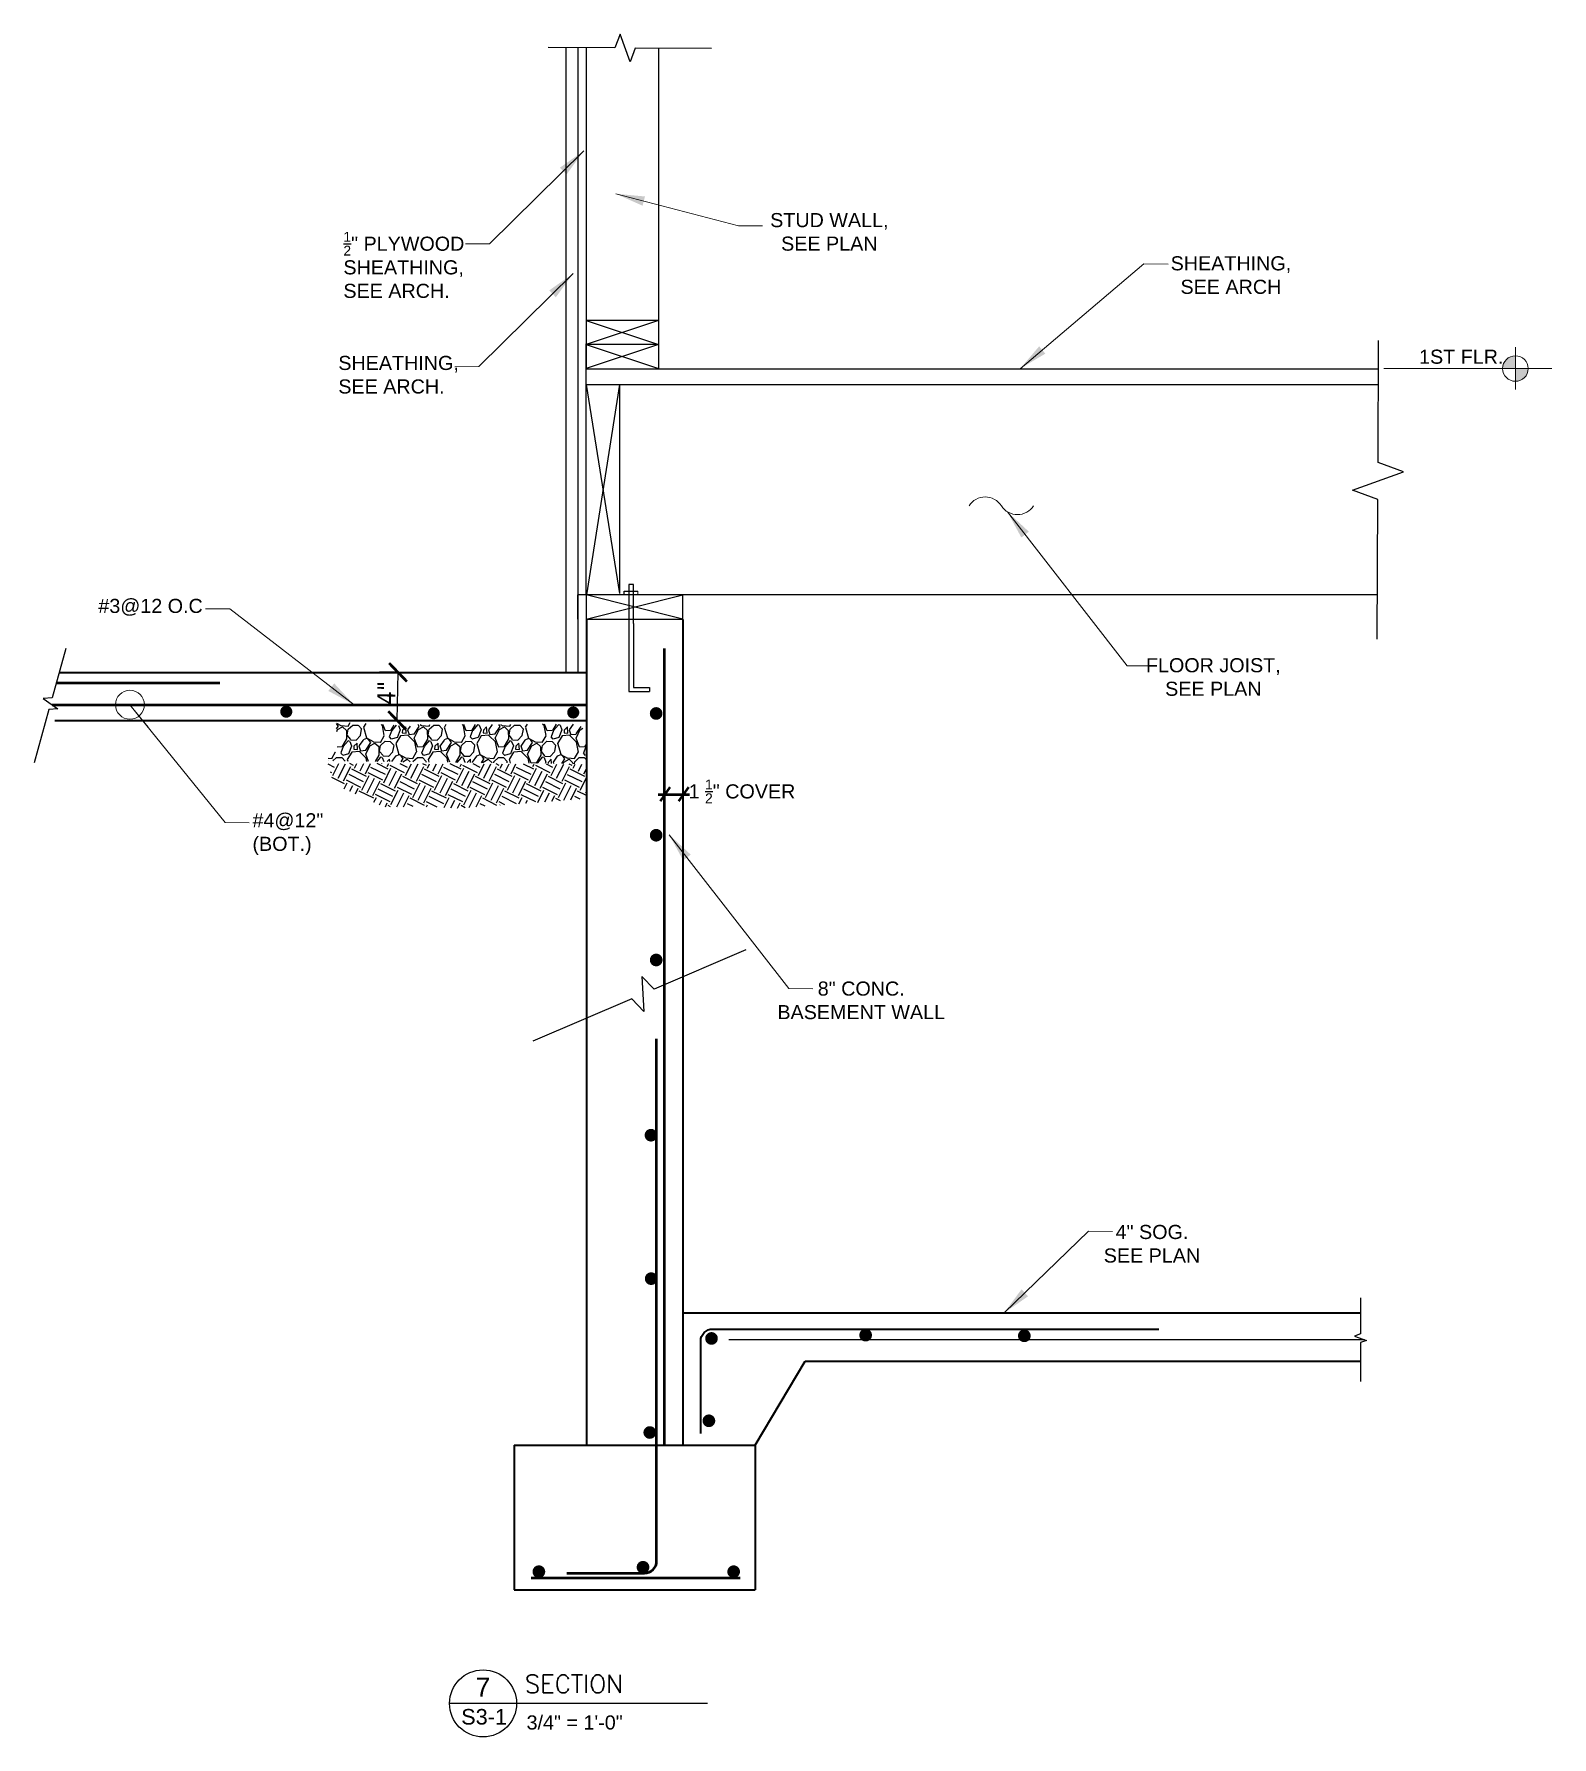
# Model space of a CAD drawing. Extents: x 4834 to 83801, y -13735 to 32221.
# Drawn here: x 12260.4 to 12386.3, y -4404.2 to -4263 of the extents above; entities that cross this region are included whole.
import ezdxf
from ezdxf.enums import TextEntityAlignment as Align

# ---------------------------------------------------------------- set-up
doc = ezdxf.new("R2010")
doc.units = 0
doc.header["$LTSCALE"] = 8
doc.header["$MEASUREMENT"] = 0
doc.layers.get('0').update_dxf_attribs({"lineweight": 9})
doc.layers.get('DefPoints').update_dxf_attribs({"color": 17})
for name, color, linetype in [('A-TEXT', 6, 'Continuous'), ('ANNSXTEXT', 2, 'Continuous'), ('AUDIT_I_011120114236-1', 7, 'Continuous'), ('E.O.S', 10, 'Continuous'), ('S-ANNO-PATT', 101, 'Continuous'), ('S-BAR', 6, 'Continuous'), ('S-DIM', 3, 'Continuous'), ('S-SECT-CCON', 4, 'Continuous'), ('S-SECT-CONC', 193, 'Continuous'), ('S-SECT-MISC', 134, 'Continuous')]:
    doc.layers.add(name, color=color, linetype=linetype)
for name, color, linetype, lineweight in [('A-Wall-New', 1, 'Continuous', 50), ('DIM_DA', 4, 'Continuous', 25), ('TEXT', 6, 'Continuous', 25)]:
    doc.layers.add(name, color=color, linetype=linetype, lineweight=lineweight)
doc.styles.add('ANNDTTEXT', font='romans.shx')
doc.styles.add('Arial', font='arial.ttf')
doc.styles.add('ROOMS', font='arial.ttf', dxfattribs={"height": 8})
doc.styles.get("Standard").update_dxf_attribs({"font": 'stylu.ttf'})
doc.styles.add('TAHOMA 48', font='tahoma.ttf')
doc.linetypes.add('WWF', pattern='A,0.5,-0.28,["X",Standard,S=0.125,R=0,X=-0.125,Y=-0.0625],-0.12', length=0.9)
doc.dimstyles.new('arch1-12', dxfattribs={"dimtxt": 1.5, "dimasz": 1.5, "dimexe": 1.5, "dimexo": 1.5, "dimgap": 1.5, "dimtad": 1, "dimdec": 4, "dimzin": 3, "dimdsep": 46, "dimlunit": 4, "dimtxsty": 'Standard', "dimblk": 'ARCHTICK', "dimcen": 1.5, "dimadec": 0, "dimazin": 0, "dimtfac": 1, "dimtdec": 4, "dimtmove": 1, "dimatfit": 2, "dimfxl": 1, "dimtolj": 1, "dimtzin": 0, "dimarcsym": 0})
doc.dimstyles.new('Forum 24', dxfattribs={"dimscale": 24, "dimtxt": 0.1875, "dimasz": 0.09375, "dimexe": 0.0625, "dimexo": 0.0625, "dimgap": 0.125, "dimtad": 1, "dimdec": 4, "dimrnd": 1, "dimzin": 7, "dimdsep": 46, "dimlunit": 4, "dimtxsty": 'Standard', "dimblk": 'OBLIQUE', "dimblk1": 'DIMTICK', "dimblk2": 'OBLIQUE', "dimcen": -0.0625, "dimdle": 0.125, "dimclrd": 256, "dimclre": 256, "dimclrt": 256, "dimadec": 0, "dimazin": 0, "dimtfac": 1, "dimtdec": 4, "dimtmove": 1, "dimatfit": 3, "dimfxl": 0.0625, "dimtvp": 1.2, "dimfrac": 2, "dimtolj": 1, "dimtzin": 7, "dimlwd": 13, "dimarcsym": 0})

# ---------------------------------------------------------------- blocks, each defined once
blk = doc.blocks.new('_Oblique')
at = {"color": 0, "linetype": 'ByBlock', "lineweight": -2}
blk.add_line((-0.5, -0.5), (0.5, 0.5), dxfattribs=at)
blk = doc.blocks.new('DIMTICK')
for p, q in [((0, 1), (0, -1)), ((-1, 0), (1, 0))]:
    blk.add_line(p, q)
at = {"const_width": 0.141}
blk.add_lwpolyline([(0.707, 0.707), (-0.707, -0.707)], dxfattribs=at)
blk = doc.blocks.new('_ArchTick')
at = {"color": 0, "linetype": 'ByBlock', "const_width": 0.15}
blk.add_lwpolyline([(-0.5, -0.5), (0.5, 0.5)], dxfattribs=at)
blk = doc.blocks.new('*D2742')
at = {"layer": 'A-TEXT', "color": 0, "lineweight": -2, "transparency": 16777216}
for p, q in [((12292, -4315.93), (12289.09, -4315.88)), ((12290.52, -4319.9), (12290.59, -4315.91)), ((12292, -4319.93), (12289.02, -4319.88))]:
    blk.add_line(p, q, dxfattribs=at)
at = {"layer": 'DefPoints', "color": 0, "transparency": 16777216}
for p in [(12290.59, -4315.91), (12293.5, -4315.95), (12293.5, -4319.95)]:
    blk.add_point(p, dxfattribs=at)
at = {"layer": 'A-TEXT', "color": 0, "lineweight": -2, "transparency": 16777216, "xscale": 1.5, "yscale": 1.5, "zscale": 1.5}
for p, rotation in [((12290.59, -4315.91), 89.02474909010994), ((12290.52, -4319.9), 269.0247490901099)]:
    blk.add_blockref('_ArchTick', p, dxfattribs=dict(at, rotation=rotation))
at = {"layer": 'A-TEXT', "color": 0, "transparency": 16777216, "insert": (12289.62, -4317.61), "char_height": 1.5, "attachment_point": 5, "rotation": 89.0247, "style": 'TAHOMA 48'}
blk.add_mtext('\\A1;4"', dxfattribs=at)

msp = doc.modelspace()

# ---------------------------------------------------------------- hatches: boundary and pattern name
at = {"ltscale": 2}
h = msp.add_hatch(color=0, dxfattribs=at)
h.paths.add_polyline_path([(12383.24015, -4289.66281, 0.414213562), (12382.18175, -4290.72121), (12383.24015, -4290.72121)])
h.paths.add_polyline_path([(12384.29855, -4290.72121), (12383.24015, -4290.72121), (12383.24015, -4291.77961, 0.414213562)])
at = {"layer": 'S-ANNO-PATT', "transparency": 33554559}
h = msp.add_hatch(dxfattribs=at)
h.set_pattern_fill('GRAVEL', color=256, scale=3, angle=63.4203233)
h.set_pattern_definition([(291.433111, (10840.50033, -3490.81056), (13.407845635, -33.544443287), [0.403608, -39.957264]), (248.390064, (10840.64781, -3491.18625), (13.424969221, 33.537593852), [0.692604, -68.5677743]), (195.93077, (10840.39274, -3491.83018), (42.935586015, 12.06380759), [0.488364, -48.348098]), (330.694012, (10840.53996, -3493.2121), (-52.316454591, 29.529452739), [0.630714, -62.440674]), (356.253977, (10841.08996, -3493.52082), (-38.906896597, 2.693213166), [0.618465, -61.2281194]), (60.694012, (10841.7071, -3493.56123), (-29.529452739, -52.316454591), [0.630714, -62.440674]), (101.114564, (10842.01582, -3493.01123), (9.379156217, -48.3014640425), [0.834087, -82.5745456]), (135.675652, (10841.85503, -3492.19279), (-49.628378501, 48.3117381945), [0.787464, -77.9589645]), (184.849889, (10841.29168, -3491.64258), (-45.61681267, -4.01327819), [0.63285, -62.6522193]), (238.656682, (10840.6611, -3491.69608), (17.448521563, 28.170003466), [0.722496, -35.4022877]), (285.817761, (10840.28528, -3492.31314), (13.4044209173, -46.960850715), [0.934344, -92.500125]), (202.234398, (10841.8957, -3490.56942), (-25.493913887, -10.72661898), [0.318903, -31.5715344]), (234.889558, (10841.6005, -3490.69009), (22.816111949, 32.193555808), [0.606711, -60.064534]), (288.42032, (10841.2516, -3491.1864), (2.682939, -1.3423257), [0.424263, -3.8183777]), (266.618914, (10840.83564, -3491.21313), (1.3457504, 16.09934644), [0.228474, -22.6188453]), (355.221733, (10840.82216, -3491.4412), (-9.39114273, 1.34403804), [0.323109, -15.8323854]), (94.38408, (10841.14415, -3491.4681), (-1.33890097, 10.73346841), [0.524787, -16.9680687]), (224.985374, (10841.104, -3490.9449), (5.3675904, 4.02355234), [0.379473, -9.10736]), (79.809864, (10840.04361, -3492.99731), (5.374439821, 30.856367197), [0.5316, -52.6285354]), (133.766499, (10840.13766, -3492.4741), (24.143026407, -25.497338604), [0.445983, -44.152223]), (356.618914, (10840.56744, -3490.6764), (-16.09934644, 1.3457504), [0.456945, -22.3903743]), (47.030783, (10841.0236, -3490.70336), (-21.472073904, -22.80241308), [0.5316, -52.6285354]), (42.864278, (10841.70703, -3493.82956), (-12.07750646, -10.7300437), [0.51264, -25.119371]), (358.195464, (10842.08278, -3493.48083), (-36.223957584, 1.35088748), [0.429534, -42.523929]), (130.221733, (10843.2638, -3491.9919), (-10.7300437, 12.07750646), [0.456945, -22.3903743]), (80.774348, (10842.96873, -3491.643), (-6.718477866, -40.247509925), [0.502893, -49.786271]), (132.864278, (10842.60607, -3493.30655), (10.7300437, -12.07750646), [0.25632, -25.375691]), (164.730256, (10843.18327, -3492.1529), (-12.07408174, 2.68636373), [0.15297, -15.1440885]), (229.38408, (10843.0357, -3492.1126), (6.70991607, 6.70649136), [0.618465, -11.750852]), (249.429329, (10842.63308, -3492.58207), (10.740317849, 28.171715825), [0.57315, -56.7417695]), (7.11039, (10841.3856, -3491.5889), (-6.7082037, 0.00171236), [0.432666, -10.383988]), (56.57755, (10841.81495, -3491.53538), (28.185414694, 42.925311863), [0.755382, -74.782688]), (124.36572, (10842.23102, -3490.9049), (13.41127035, -20.12803586), [0.308868, -30.5780224]), (153.42032, (10842.0567, -3490.65), (-4.0252647, -1.3406133), [0.18, -2.82]), (183.67676, (10842.52575, -3492.59546), (24.149875842, 1.335476252), [0.416772, -41.26056]), (111.433111, (10842.10983, -3492.62218), (-13.407845635, 33.544443287), [0.807216, -39.553656]), (63.42032, (10841.815, -3491.8708), (-1.3406133, 4.0252647), [0.78, -2.22]), (28.72517, (10842.16387, -3491.17322), (32.20382996, 17.433110335), [0.474342, -46.959823]), (317.474927, (10842.57984, -3490.94525), (9.38943037, -8.05224176), [0.436806, -21.4035237]), (271.066299, (10842.90176, -3491.2405), (1.3252021, -64.399098126), [0.711195, -70.4084225]), (238.846402, (10842.91499, -3491.95157), (-20.133172935, -33.535881494), [0.752397, -74.48722])])
h.paths.add_polyline_path([(12306.21076, -4323.50321), (12306.21076, -4320.83167), (12305.56069, -4320.20542), (12292.01567, -4320.24765), (12292.17076, -4320.40274), (12285.48601, -4320.01496), (12285.53756, -4322.4428), (12284.78536, -4322.55847), (12284.78536, -4323.25126)])
h = msp.add_hatch(dxfattribs=at)
h.set_pattern_fill('EARTH', color=256, scale=5.4, angle=63.4203233)
h.set_pattern_definition([(63.42032, (10841.5461, -3491.995), (-0.603276, 1.8113691), [1.35, -1.35]), (63.42032, (10841.0933, -3491.7685), (-0.603276, 1.8113691), [1.35, -1.35]), (63.42032, (10840.6406, -3491.542), (-0.603276, 1.8113691), [1.35, -1.35]), (153.42032, (10840.5652, -3491.3155), (-1.8113691, -0.603276), [1.35, -1.35]), (153.42032, (10840.7917, -3490.8628), (-1.8113691, -0.603276), [1.35, -1.35]), (153.42032, (10841.0182, -3490.41), (-1.8113691, -0.603276), [1.35, -1.35])])
h.paths.add_polyline_path([(12306.21076, -4326.3938), (12306.21076, -4323.81199), (12305.91048, -4323.52272), (12284.78719, -4323.46709), (12285.26798, -4325.16342), (12289.40091, -4327.05477), (12292.70357, -4327.04083), (12295.56179, -4327.17738)])

# ---------------------------------------------------------------- linework, layer by layer
at = {"color": 0, "ltscale": 2}
for p, q in [((12383.24015, -4292.46493), (12383.24015, -4288.94352)), ((12372.32029, -4290.72121), (12386.26887, -4290.72121))]:
    msp.add_line(p, q, dxfattribs=at)
msp.add_line((12310.47241, -4309.1654), (12310.47241, -4309.48953))
msp.add_circle((12383.24015, -4290.72121), 1.0584, dxfattribs=at)
for centre, radius, start, end in [((12339.27698, -4302.95726), 1.58853, 32.4933685, 147.5449423), ((12341.9531, -4301.24495), 1.58852, 212.7328931, 327.5450451)]:
    msp.add_arc(centre, radius, start, end)
at = {"layer": 'A-Wall-New'}
for p, q in [((12312.15475, -4326.03642), (12314.75652, -4326.03642)), ((12313.14056, -4325.42773), (12312.32711, -4326.58507)), ((12314.66191, -4325.42773), (12313.84846, -4326.58507))]:
    msp.add_line(p, q, dxfattribs=at)
at = {"layer": 'AUDIT_I_011120114236-1', "color": 6}
for p, q in [((12301.04682, -4401.4011, -48), (12294.85932, -4401.4011, -48)), ((12316.24872, -4401.4011, -48), (12301.04682, -4401.4011, -48))]:
    msp.add_line(p, q, dxfattribs=at)
msp.add_circle((12297.63924, -4401.4011, -48), 2.77992, dxfattribs=at)
at = {"layer": 'DIM_DA', "color": 2, "linetype": 'ByBlock'}
for p, q in [((12304.49926, -4264.16627), (12304.49926, -4309.36951)), ((12305.49278, -4264.16627), (12305.49278, -4290.73174)), ((12306.18927, -4264.16627), (12306.18927, -4290.73174)), ((12312.18927, -4264.16627), (12312.18927, -4290.73174)), ((12312.192, -4286.72387), (12306.18927, -4286.72387)), ((12312.192, -4286.72387), (12306.18927, -4288.72387)), ((12306.18927, -4286.72387), (12312.192, -4288.72387)), ((12305.49278, -4289.1116), (12305.49278, -4315.91238)), ((12312.192, -4288.72599), (12306.18927, -4288.72599)), ((12312.192, -4288.72599), (12306.18927, -4290.72599)), ((12306.18927, -4288.72599), (12312.192, -4290.72599)), ((12306.20336, -4292.05006), (12306.20336, -4288.67977)), ((12306.20336, -4290.73174), (12371.92514, -4290.73174)), ((12306.20336, -4292.05006), (12371.91913, -4292.05006)), ((12306.20336, -4292.05006), (12308.95554, -4309.37734)), ((12306.20336, -4309.49185), (12306.20336, -4292.05006)), ((12308.95554, -4292.05006), (12306.20609, -4309.49254)), ((12308.95554, -4292.05006), (12308.95554, -4309.37734)), ((12304.49926, -4309.36951), (12304.49926, -4315.91238)), ((12305.48993, -4311.49185), (12305.48993, -4309.4861)), ((12371.83952, -4309.4861), (12305.49278, -4309.4861)), ((12306.20336, -4311.49185), (12314.20609, -4309.49185)), ((12314.20609, -4311.49185), (12306.20336, -4309.49185)), ((12306.20609, -4311.49185), (12306.20609, -4309.4861)), ((12314.20609, -4311.49185), (12314.20609, -4309.4861)), ((12306.20336, -4311.49185), (12314.20609, -4311.49185))]:
    msp.add_line(p, q, dxfattribs=at)
at = {"layer": 'E.O.S', "color": 4}
for p, q in [((12309.34637, -4309.48953), (12309.34637, -4309.1654)), ((12309.72586, -4311.87055), (12309.72586, -4317.49431)), ((12310.10391, -4311.87055), (12310.10391, -4317.17711)), ((12309.72586, -4317.49544), (12311.45168, -4317.49544)), ((12310.10391, -4317.17711), (12311.45168, -4317.17711)), ((12311.45168, -4317.17711), (12311.45168, -4317.49544))]:
    msp.add_line(p, q, dxfattribs=at)
for points in [[(12309.34637, -4309.1654), (12310.47241, -4309.1654)], [(12310.10391, -4311.87055), (12310.10391, -4308.62515), (12309.72586, -4308.62515), (12309.72586, -4311.87055)], [(12310.47241, -4309.48953), (12309.34637, -4309.48953)]]:
    msp.add_lwpolyline(points, dxfattribs=at)
at = {"layer": 'S-BAR', "const_width": 0.5}
for points in [[(12281.57289, -4319.17248, -1), (12281.07289, -4319.17248, -1)], [(12293.79725, -4319.30319, -1), (12293.29725, -4319.30319, -1)], [(12305.36794, -4319.23784, -1), (12304.86794, -4319.23784, -1)]]:
    msp.add_lwpolyline(points, format="xyb", close=True, dxfattribs=at)
at = {"layer": 'S-BAR', "transparency": 33554610, "const_width": 0.525}
for points in [[(12311.73099, -4319.32038, 1), (12312.25599, -4319.32038, 1)], [(12311.73213, -4329.41658, 1), (12312.25713, -4329.41658, 1)], [(12311.73466, -4339.75903, 1), (12312.25966, -4339.75903, 1)], [(12311.3004, -4354.28772, 1), (12311.8254, -4354.28772, 1)], [(12311.32067, -4366.18039, 1), (12311.84567, -4366.18039, 1)], [(12316.31973, -4371.13951, 1), (12316.84473, -4371.13951, 1)], [(12329.09902, -4370.86767, 1), (12329.62402, -4370.86767, 1)], [(12342.25897, -4370.92205, 1), (12342.78397, -4370.92205, 1)], [(12311.20278, -4378.93868, 1), (12311.72778, -4378.93868, 1)], [(12316.10294, -4377.96754, 1), (12316.62794, -4377.96754, 1)], [(12310.64131, -4390.11033, 1), (12311.16631, -4390.11033, 1)], [(12302.006, -4390.47878, 1), (12302.531, -4390.47878, 1)], [(12318.15583, -4390.47878, 1), (12318.68083, -4390.47878, 1)]]:
    msp.add_lwpolyline(points, format="xyb", close=True, dxfattribs=at)
at = {"layer": 'S-DIM', "linetype": 'Continuous'}
for points in [[(12316.5956, -4264.17258), (12310.25079, -4264.14361), (12309.8262, -4265.29378), (12308.99808, -4262.98579), (12308.57349, -4264.13595), (12303.04524, -4264.11072)], [(12371.78552, -4313.17207), (12371.83849, -4301.57013), (12369.73533, -4300.79375), (12373.95566, -4299.27946), (12371.8525, -4298.50308), (12371.89865, -4288.39427)]]:
    msp.add_lwpolyline(points, dxfattribs=at)
at = {"layer": 'S-SECT-CCON', "flags": 128}
for points in [[(12263.04313, -4313.9338), (12261.90896, -4318.01789), (12261.16346, -4318.07629), (12262.38071, -4318.9452), (12261.63522, -4319.00361), (12260.41116, -4323.41139)], [(12319.4357, -4338.91885), (12311.8193, -4342.18331), (12310.81855, -4341.11763), (12310.98178, -4344.03688), (12309.98104, -4342.9712), (12301.76098, -4346.49438)], [(12370.38946, -4367.78031), (12370.38946, -4370.76345), (12369.89491, -4370.94345), (12370.884, -4371.30345), (12370.38946, -4371.48345), (12370.38946, -4374.70303)]]:
    msp.add_lwpolyline(points, dxfattribs=at)
at = {"layer": 'S-SECT-CONC', "linetype": 'Continuous', "lineweight": 35}
for p, q in [((12306.21076, -4311.51457), (12306.21076, -4354.76)), ((12314.21076, -4311.51457), (12314.21076, -4354.76)), ((12262.49367, -4315.91238), (12306.21076, -4315.91238)), ((12262.14205, -4319.91238), (12306.21076, -4319.91238)), ((12306.21076, -4354.6412), (12306.21076, -4379.98061)), ((12314.21076, -4354.6412), (12314.21076, -4379.98061)), ((12314.21076, -4369.0279), (12370.38946, -4369.0279)), ((12320.21076, -4379.98061), (12324.35854, -4373.0279)), ((12324.35854, -4373.0279), (12370.38946, -4373.0279)), ((12300.21076, -4379.98061), (12300.21076, -4391.98061)), ((12300.21076, -4379.98061), (12320.21076, -4379.98061)), ((12320.21076, -4379.98061), (12320.21076, -4391.98061)), ((12300.21076, -4391.98061), (12320.21076, -4391.98061))]:
    msp.add_line(p, q, dxfattribs=at)
at = {"layer": 'S-SECT-MISC', "linetype": 'Continuous', "lineweight": 50, "transparency": 33554610}
for p, q in [((12262.2564, -4316.76678), (12275.80722, -4316.76678)), ((12261.90758, -4318.60747), (12306.21076, -4318.60747)), ((12318.94991, -4391.02942), (12301.62812, -4391.02942))]:
    msp.add_line(p, q, dxfattribs=at)
at = {"layer": 'S-SECT-MISC', "linetype": 'WWF', "ltscale": 0.9}
msp.add_line((12370.73616, -4371.24964), (12318.02291, -4371.24964), dxfattribs=at)
at = {"layer": 'S-SECT-MISC', "linetype": 'Continuous', "lineweight": 50, "transparency": 33554610}
msp.add_lwpolyline([(12312.69576, -4379.98061), (12312.69576, -4313.93355)], dxfattribs=at)
msp.add_lwpolyline([(12304.60009, -4390.59333), (12311.03257, -4390.59333, 0.414213562), (12312.03257, -4389.59333), (12312.03257, -4346.30879)], format="xyb", dxfattribs=at)
at = {"layer": 'S-SECT-MISC', "linetype": 'Continuous', "lineweight": 35}
msp.add_lwpolyline([(12315.68618, -4379.02878), (12315.68618, -4371.35854, -0.414213562), (12316.68618, -4370.35854), (12353.68683, -4370.35854)], format="xyb", dxfattribs=at)

# ---------------------------------------------------------------- texts
at = {"layer": 'ANNSXTEXT', "color": 3, "style": 'ANNDTTEXT'}
msp.add_text('SECTION', height=1.485, dxfattribs=at).set_placement((12301.10411, -4400.52868, -48))
at = {"layer": 'ANNSXTEXT', "color": 3, "style": 'Arial'}
msp.add_attdef('7', text='1', height=1.55727, dxfattribs=at).set_placement((12297.62671, -4400.05383, -48), align=Align.MIDDLE)
at = {"layer": 'TEXT', "attachment_point": 5, "style": 'ROOMS'}
for s, insert, char_height, width in [('\\A1;STUD WALL,\\PSEE PLAN', (12326.35199, -4279.39508), 1.1705057, 17.1339517), ('\\A1;\\pxi-3,l4,ql,t4;{\\H0.7x;\\S1/2;}" PLYWOOD\\PSHEATHING,\\PSEE ARCH.', (12293.45702, -4282.13355), 1.1705057, 17.1339517), ('\\A1;SHEATHING,\\PSEE ARCH', (12359.6502, -4282.97753), 1.1705057, 17.1339517), ('\\A1;\\pxql;1ST FLR.', (12383.81842, -4289.7472), 1.1705057, 17.1339517), ('\\A1;\\pxi-3,l4,ql,t4;SHEATHING,\\PSEE ARCH.', (12293.0354, -4291.23782), 1.1705057, 17.1339517), ('\\A1;\\pxi-3,l5,ql,t5;#3@12 O.C', (12271.96778, -4310.51854), 1.1705057, 17.1339517), ('\\A1;FLOOR JOIST,\\PSEE PLAN', (12358.19339, -4316.30369), 1.1705057, 17.1339517), ('\\A1;1 {\\H0.7x;\\S1/2;}" COVER', (12319.10985, -4325.77997), 1.1705057, 17.1339517), ('\\A1;\\pxi-3,l5,ql,t5;#4@12"\\P(BOT.)', (12284.74771, -4329.32866), 1.1705057, 17.1339517), ('\\A1;8" CONC.\\PBASEMENT WALL', (12328.9969, -4343.11328), 1.1705057, 17.1339517), ('\\A1;4" SOG.\\PSEE PLAN', (12353.10494, -4363.29436), 1.1705057, 17.1339517), ('\\A1;\\pxi-3,l4,ql,t4;S3-1', (12303.96302, -4402.51712), 1.2875563, 18.8473468), ('\\A1;3/4" = 1\'-0"', (12305.23594, -4402.98757), 1.1705057, 17.1339517)]:
    msp.add_mtext(s, dxfattribs=dict(at, insert=insert, char_height=char_height, width=width))

# ---------------------------------------------------------------- dimensions: what is measured, and where the dimension line sits
at = {"layer": 'A-TEXT'}
dim = msp.add_linear_dim(base=(12290.5902, -4315.90534), p1=(12293.49534, -4319.9548), p2=(12293.49534, -4315.9548), angle=89.0247491, text='4"', dimstyle='arch1-12', override={"dimtxsty": 'TAHOMA 48'}, dxfattribs=at)
dim.commit()
dim.dimension.update_dxf_attribs({"geometry": '*D2742', "text_midpoint": (12291.8666, -4317.64846), "dimtype": 160})

# ---------------------------------------------------------------- leaders
at = {"layer": 'TEXT'}
for points, override in [([(12305.99458, -4272.66503), (12298.16893, -4280.37595), (12296.17245, -4280.39212)], {"dimasz": 0.1, "dimtad": 0}), ([(12308.64392, -4276.22851), (12318.81234, -4278.8837), (12320.80882, -4278.89987)], {"dimasz": 0.1, "dimtad": 0}), ([(12342.17415, -4290.73174), (12352.44095, -4282.04138), (12354.43743, -4282.05755)], {"dimasz": 0.1, "dimtad": 0}), ([(12305.11058, -4282.84071), (12297.28493, -4290.55163), (12295.28845, -4290.5678)], {"dimasz": 0.1, "dimtad": 0}), ([(12341.11331, -4302.59334), (12351.03694, -4315.35991), (12353.03342, -4315.37608)], {"dimasz": 0.1, "dimtad": 0}), ([(12286.95547, -4318.60747), (12276.63668, -4310.63762), (12274.64021, -4310.65379)], {"dimasz": 0.1, "dimtad": 0}), ([(12268.36258, -4318.59509), (12276.24425, -4328.36992), (12278.24073, -4328.38609)], {"dimasz": 0.1, "dimtad": 0, "dimldrblk": 'Origin'}), ([(12313.07525, -4329.37034), (12322.99888, -4342.13691), (12324.99536, -4342.15308)], {"dimasz": 0.1, "dimtad": 0}), ([(12340.83747, -4369.0279), (12347.84278, -4362.24442), (12349.83926, -4362.26059)], {"dimasz": 0.1, "dimtad": 0})]:
    msp.add_leader(points, dimstyle='Forum 24', override=override, dxfattribs=at)

doc.saveas('drawing.dxf')
